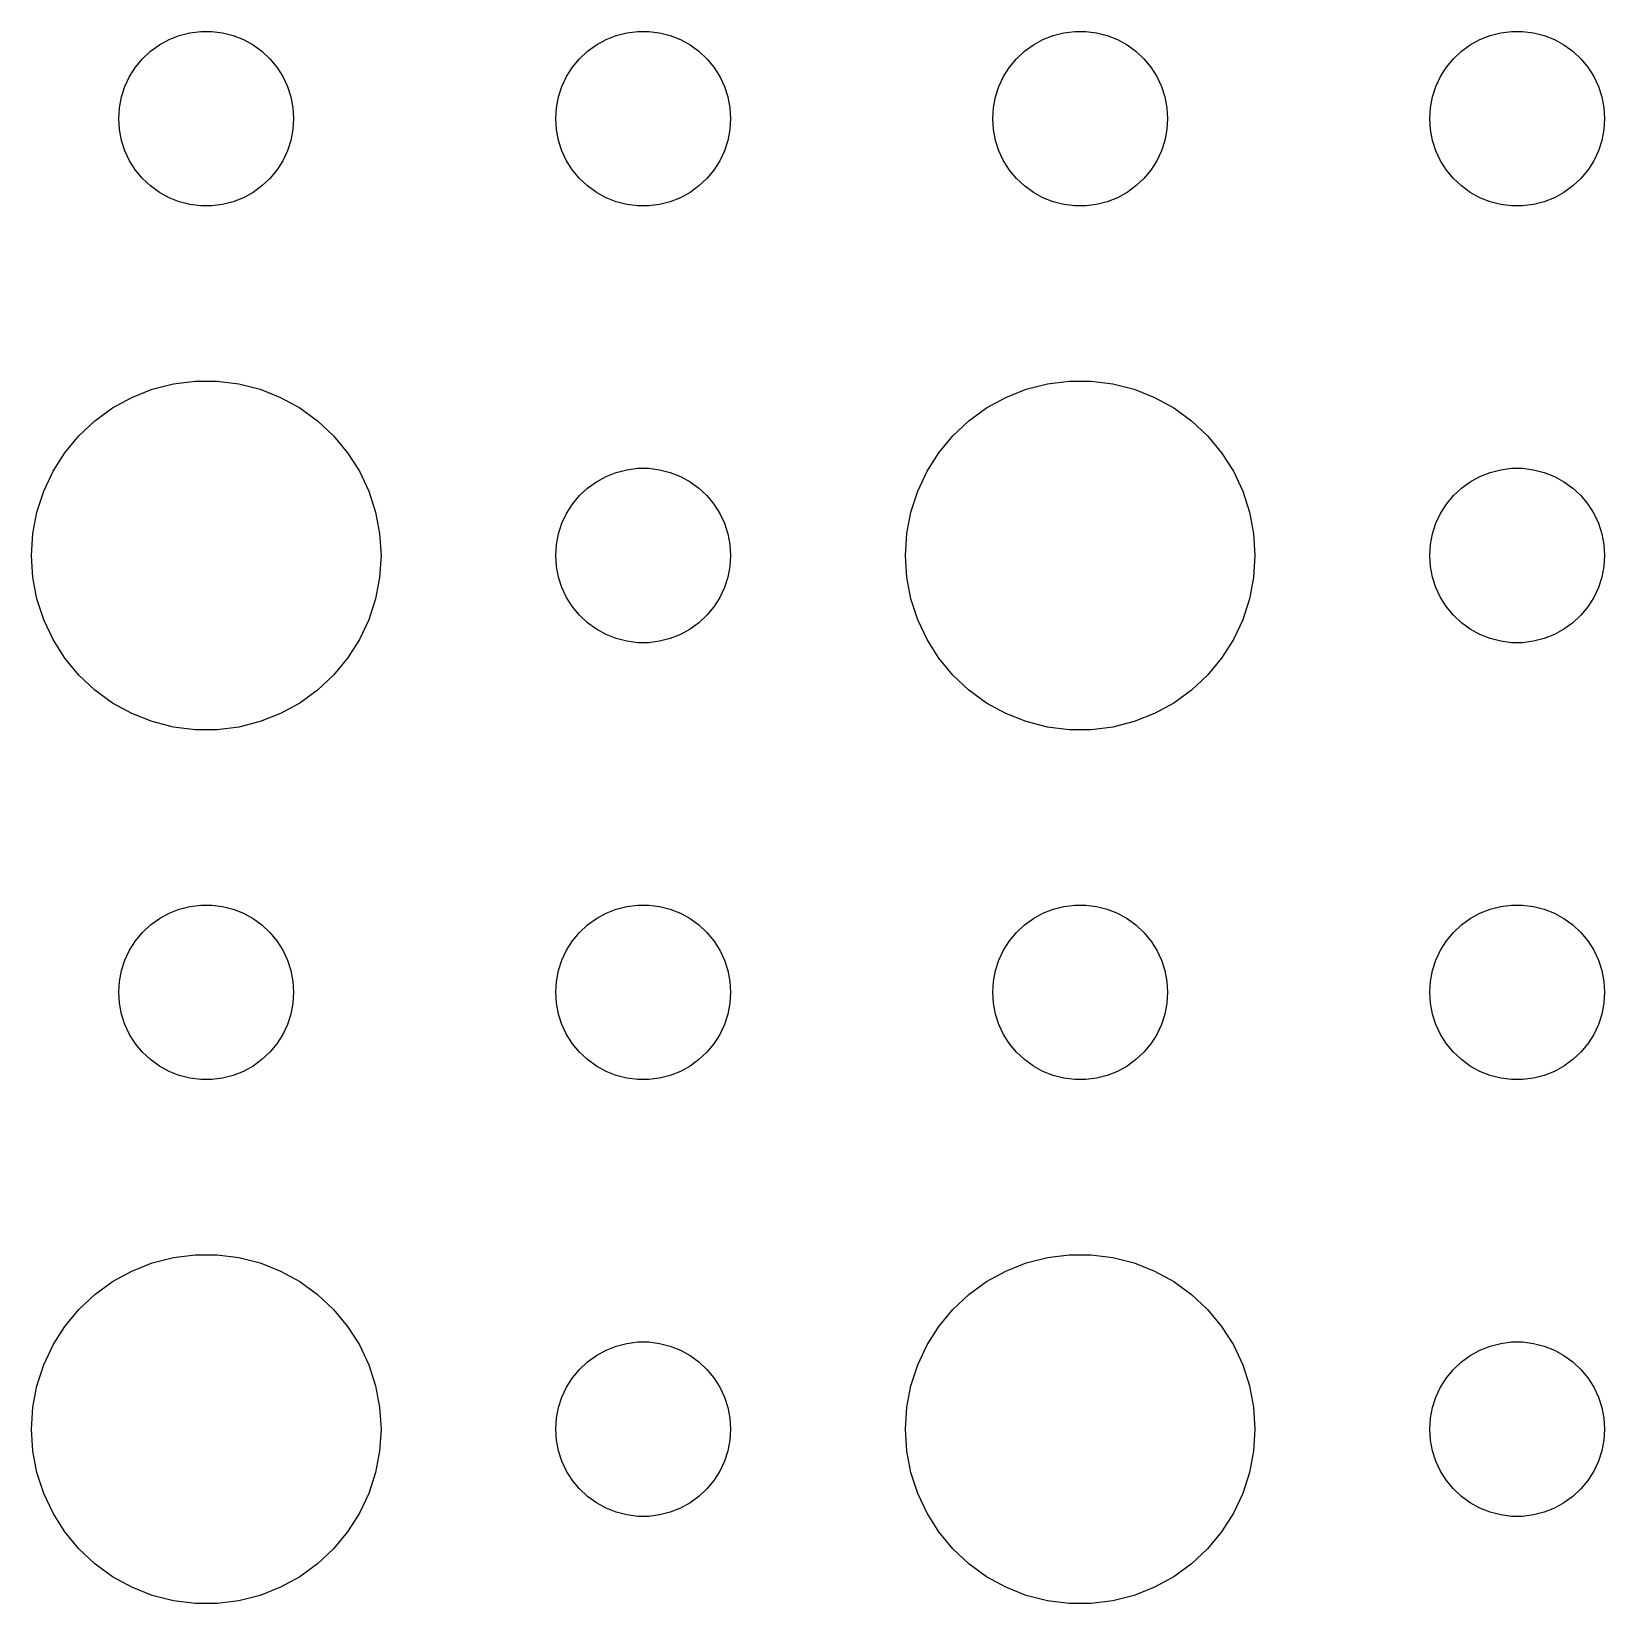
# Model space of a CAD drawing. Header units: metres. Extents: x -134 to 134, y 518 to 1078.
# Drawn here: x 34.5 to 61.5, y 681.01 to 708 of the extents above; entities that cross this region are included whole.
import ezdxf

# ---------------------------------------------------------------- set-up
doc = ezdxf.new("R2010")
doc.units = ezdxf.units.M

msp = doc.modelspace()

# ---------------------------------------------------------------- linework, layer by layer
for p, q in [((37.0365, 707.927), (37.2189, 707.973)), ((37.2189, 707.973), (37.4058, 707.997)), ((37.4058, 707.997), (37.5942, 707.997)), ((37.5942, 707.997), (37.7811, 707.973)), ((37.7811, 707.973), (37.9635, 707.927)), ((44.5365, 707.927), (44.7189, 707.973)), ((44.7189, 707.973), (44.9058, 707.997)), ((44.9058, 707.997), (45.0942, 707.997)), ((45.0942, 707.997), (45.2811, 707.973)), ((45.2811, 707.973), (45.4635, 707.927)), ((52.0365, 707.927), (52.2189, 707.973)), ((52.2189, 707.973), (52.4058, 707.997)), ((52.4058, 707.997), (52.5942, 707.997)), ((52.5942, 707.997), (52.7811, 707.973)), ((52.7811, 707.973), (52.9635, 707.927)), ((59.5365, 707.927), (59.7189, 707.973)), ((59.7189, 707.973), (59.9058, 707.997)), ((59.9058, 707.997), (60.0942, 707.997)), ((60.0942, 707.997), (60.2811, 707.973)), ((60.2811, 707.973), (60.4635, 707.927)), ((36.5439, 707.656), (36.6963, 707.766)), ((36.6963, 707.766), (36.8613, 707.857)), ((36.8613, 707.857), (37.0365, 707.927)), ((37.9635, 707.927), (38.1387, 707.857)), ((38.1387, 707.857), (38.3037, 707.766)), ((38.3037, 707.766), (38.4561, 707.656)), ((44.0439, 707.656), (44.1963, 707.766)), ((44.1963, 707.766), (44.3613, 707.857)), ((44.3613, 707.857), (44.5365, 707.927)), ((45.4635, 707.927), (45.6387, 707.857)), ((45.6387, 707.857), (45.8037, 707.766)), ((45.8037, 707.766), (45.9561, 707.656)), ((51.5439, 707.656), (51.6963, 707.766)), ((51.6963, 707.766), (51.8613, 707.857)), ((51.8613, 707.857), (52.0365, 707.927)), ((52.9635, 707.927), (53.1387, 707.857)), ((53.1387, 707.857), (53.3037, 707.766)), ((53.3037, 707.766), (53.4561, 707.656)), ((59.0439, 707.656), (59.1963, 707.766)), ((59.1963, 707.766), (59.3613, 707.857)), ((59.3613, 707.857), (59.5365, 707.927)), ((60.4635, 707.927), (60.6387, 707.857)), ((60.6387, 707.857), (60.8037, 707.766)), ((60.8037, 707.766), (60.9561, 707.656)), ((36.2865, 707.382), (36.4065, 707.527)), ((36.4065, 707.527), (36.5439, 707.656)), ((38.4561, 707.656), (38.5934, 707.527)), ((38.5934, 707.527), (38.7135, 707.382)), ((43.7865, 707.382), (43.9065, 707.527)), ((43.9065, 707.527), (44.0439, 707.656)), ((45.9561, 707.656), (46.0934, 707.527)), ((46.0934, 707.527), (46.2135, 707.382)), ((51.2865, 707.382), (51.4065, 707.527)), ((51.4065, 707.527), (51.5439, 707.656)), ((53.4561, 707.656), (53.5934, 707.527)), ((53.5934, 707.527), (53.7135, 707.382)), ((58.7865, 707.382), (58.9065, 707.527)), ((58.9065, 707.527), (59.0439, 707.656)), ((60.9561, 707.656), (61.0934, 707.527)), ((61.0934, 707.527), (61.2135, 707.382)), ((36.1053, 707.052), (36.1855, 707.223)), ((36.1855, 707.223), (36.2865, 707.382)), ((38.7135, 707.382), (38.8145, 707.223)), ((38.8145, 707.223), (38.8947, 707.052)), ((43.6053, 707.052), (43.6855, 707.223)), ((43.6855, 707.223), (43.7865, 707.382)), ((46.2135, 707.382), (46.3145, 707.223)), ((46.3145, 707.223), (46.3947, 707.052)), ((51.1053, 707.052), (51.1855, 707.223)), ((51.1855, 707.223), (51.2865, 707.382)), ((53.7135, 707.382), (53.8145, 707.223)), ((53.8145, 707.223), (53.8947, 707.052)), ((58.6053, 707.052), (58.6855, 707.223)), ((58.6855, 707.223), (58.7865, 707.382)), ((61.2135, 707.382), (61.3145, 707.223)), ((61.3145, 707.223), (61.3947, 707.052)), ((36.0118, 706.688), (36.0471, 706.873)), ((36.0471, 706.873), (36.1053, 707.052)), ((38.8947, 707.052), (38.9529, 706.873)), ((38.9529, 706.873), (38.9882, 706.688)), ((43.5118, 706.688), (43.5471, 706.873)), ((43.5471, 706.873), (43.6053, 707.052)), ((46.3947, 707.052), (46.4529, 706.873)), ((46.4529, 706.873), (46.4882, 706.688)), ((51.0118, 706.688), (51.0471, 706.873)), ((51.0471, 706.873), (51.1053, 707.052)), ((53.8947, 707.052), (53.9529, 706.873)), ((53.9529, 706.873), (53.9882, 706.688)), ((58.5118, 706.688), (58.5471, 706.873)), ((58.5471, 706.873), (58.6053, 707.052)), ((61.3947, 707.052), (61.4529, 706.873)), ((61.4529, 706.873), (61.4882, 706.688)), ((36, 706.5), (36.0118, 706.688)), ((38.9882, 706.688), (39, 706.5)), ((43.5, 706.5), (43.5118, 706.688)), ((46.4882, 706.688), (46.5, 706.5)), ((51, 706.5), (51.0118, 706.688)), ((53.9882, 706.688), (54, 706.5)), ((58.5, 706.5), (58.5118, 706.688)), ((61.4882, 706.688), (61.5, 706.5)), ((36.0118, 706.312), (36, 706.5)), ((39, 706.5), (38.9882, 706.312)), ((43.5118, 706.312), (43.5, 706.5)), ((46.5, 706.5), (46.4882, 706.312)), ((51.0118, 706.312), (51, 706.5)), ((54, 706.5), (53.9882, 706.312)), ((58.5118, 706.312), (58.5, 706.5)), ((61.5, 706.5), (61.4882, 706.312)), ((36.0471, 706.127), (36.0118, 706.312)), ((36.1053, 705.948), (36.0471, 706.127)), ((38.9529, 706.127), (38.8947, 705.948)), ((38.9882, 706.312), (38.9529, 706.127)), ((43.5471, 706.127), (43.5118, 706.312)), ((43.6053, 705.948), (43.5471, 706.127)), ((46.4529, 706.127), (46.3947, 705.948)), ((46.4882, 706.312), (46.4529, 706.127)), ((51.0471, 706.127), (51.0118, 706.312)), ((51.1053, 705.948), (51.0471, 706.127)), ((53.9529, 706.127), (53.8947, 705.948)), ((53.9882, 706.312), (53.9529, 706.127)), ((58.5471, 706.127), (58.5118, 706.312)), ((58.6053, 705.948), (58.5471, 706.127)), ((61.4529, 706.127), (61.3947, 705.948)), ((61.4882, 706.312), (61.4529, 706.127)), ((36.1855, 705.777), (36.1053, 705.948)), ((38.8947, 705.948), (38.8145, 705.777)), ((43.6855, 705.777), (43.6053, 705.948)), ((46.3947, 705.948), (46.3145, 705.777)), ((51.1855, 705.777), (51.1053, 705.948)), ((53.8947, 705.948), (53.8145, 705.777)), ((58.6855, 705.777), (58.6053, 705.948)), ((61.3947, 705.948), (61.3145, 705.777)), ((36.2865, 705.618), (36.1855, 705.777)), ((36.4065, 705.473), (36.2865, 705.618)), ((38.7135, 705.618), (38.5934, 705.473)), ((38.8145, 705.777), (38.7135, 705.618)), ((43.7865, 705.618), (43.6855, 705.777)), ((43.9065, 705.473), (43.7865, 705.618)), ((46.2135, 705.618), (46.0934, 705.473)), ((46.3145, 705.777), (46.2135, 705.618)), ((51.2865, 705.618), (51.1855, 705.777)), ((51.4065, 705.473), (51.2865, 705.618)), ((53.7135, 705.618), (53.5934, 705.473)), ((53.8145, 705.777), (53.7135, 705.618)), ((58.7865, 705.618), (58.6855, 705.777)), ((58.9065, 705.473), (58.7865, 705.618)), ((61.2135, 705.618), (61.0934, 705.473)), ((61.3145, 705.777), (61.2135, 705.618)), ((36.5439, 705.344), (36.4065, 705.473)), ((36.6963, 705.234), (36.5439, 705.344)), ((38.4561, 705.344), (38.3037, 705.234)), ((38.5934, 705.473), (38.4561, 705.344)), ((44.0439, 705.344), (43.9065, 705.473)), ((44.1963, 705.234), (44.0439, 705.344)), ((45.9561, 705.344), (45.8037, 705.234)), ((46.0934, 705.473), (45.9561, 705.344)), ((51.5439, 705.344), (51.4065, 705.473)), ((51.6963, 705.234), (51.5439, 705.344)), ((53.4561, 705.344), (53.3037, 705.234)), ((53.5934, 705.473), (53.4561, 705.344)), ((59.0439, 705.344), (58.9065, 705.473)), ((59.1963, 705.234), (59.0439, 705.344)), ((60.9561, 705.344), (60.8037, 705.234)), ((61.0934, 705.473), (60.9561, 705.344)), ((36.8613, 705.143), (36.6963, 705.234)), ((37.0365, 705.073), (36.8613, 705.143)), ((37.2189, 705.027), (37.0365, 705.073)), ((37.4058, 705.003), (37.2189, 705.027)), ((37.5942, 705.003), (37.4058, 705.003)), ((37.7811, 705.027), (37.5942, 705.003)), ((37.9635, 705.073), (37.7811, 705.027)), ((38.1387, 705.143), (37.9635, 705.073)), ((38.3037, 705.234), (38.1387, 705.143)), ((44.3613, 705.143), (44.1963, 705.234)), ((44.5365, 705.073), (44.3613, 705.143)), ((44.7189, 705.027), (44.5365, 705.073)), ((44.9058, 705.003), (44.7189, 705.027)), ((45.0942, 705.003), (44.9058, 705.003)), ((45.2811, 705.027), (45.0942, 705.003)), ((45.4635, 705.073), (45.2811, 705.027)), ((45.6387, 705.143), (45.4635, 705.073)), ((45.8037, 705.234), (45.6387, 705.143)), ((51.8613, 705.143), (51.6963, 705.234)), ((52.0365, 705.073), (51.8613, 705.143)), ((52.2189, 705.027), (52.0365, 705.073)), ((52.4058, 705.003), (52.2189, 705.027)), ((52.5942, 705.003), (52.4058, 705.003)), ((52.7811, 705.027), (52.5942, 705.003)), ((52.9635, 705.073), (52.7811, 705.027)), ((53.1387, 705.143), (52.9635, 705.073)), ((53.3037, 705.234), (53.1387, 705.143)), ((59.3613, 705.143), (59.1963, 705.234)), ((59.5365, 705.073), (59.3613, 705.143)), ((59.7189, 705.027), (59.5365, 705.073)), ((59.9058, 705.003), (59.7189, 705.027)), ((60.0942, 705.003), (59.9058, 705.003)), ((60.2811, 705.027), (60.0942, 705.003)), ((60.4635, 705.073), (60.2811, 705.027)), ((60.6387, 705.143), (60.4635, 705.073)), ((60.8037, 705.234), (60.6387, 705.143)), ((36.2227, 701.714), (36.5729, 701.853)), ((36.5729, 701.853), (36.9379, 701.947)), ((36.9379, 701.947), (37.3116, 701.994)), ((37.3116, 701.994), (37.6884, 701.994)), ((37.6884, 701.994), (38.0621, 701.947)), ((38.0621, 701.947), (38.427, 701.853)), ((38.427, 701.853), (38.7773, 701.714)), ((51.2227, 701.714), (51.5729, 701.853)), ((51.5729, 701.853), (51.9379, 701.947)), ((51.9379, 701.947), (52.3116, 701.994)), ((52.3116, 701.994), (52.6884, 701.994)), ((52.6884, 701.994), (53.0621, 701.947)), ((53.0621, 701.947), (53.427, 701.853)), ((53.427, 701.853), (53.7773, 701.714)), ((35.5877, 701.312), (35.8925, 701.533)), ((35.8925, 701.533), (36.2227, 701.714)), ((38.7773, 701.714), (39.1075, 701.533)), ((39.1075, 701.533), (39.4123, 701.312)), ((50.5877, 701.312), (50.8925, 701.533)), ((50.8925, 701.533), (51.2227, 701.714)), ((53.7773, 701.714), (54.1075, 701.533)), ((54.1075, 701.533), (54.4123, 701.312)), ((35.3131, 701.054), (35.5877, 701.312)), ((39.4123, 701.312), (39.6869, 701.054)), ((50.3131, 701.054), (50.5877, 701.312)), ((54.4123, 701.312), (54.6869, 701.054)), ((35.0729, 700.763), (35.3131, 701.054)), ((39.6869, 701.054), (39.927, 700.763)), ((50.0729, 700.763), (50.3131, 701.054)), ((54.6869, 701.054), (54.927, 700.763)), ((34.8711, 700.445), (35.0729, 700.763)), ((39.927, 700.763), (40.1289, 700.445)), ((49.8711, 700.445), (50.0729, 700.763)), ((54.927, 700.763), (55.1289, 700.445)), ((34.7107, 700.104), (34.8711, 700.445)), ((40.1289, 700.445), (40.2893, 700.104)), ((44.3613, 700.357), (44.5365, 700.427)), ((44.5365, 700.427), (44.7189, 700.473)), ((44.7189, 700.473), (44.9058, 700.497)), ((44.9058, 700.497), (45.0942, 700.497)), ((45.0942, 700.497), (45.2811, 700.473)), ((45.2811, 700.473), (45.4635, 700.427)), ((45.4635, 700.427), (45.6387, 700.357)), ((49.7107, 700.104), (49.8711, 700.445)), ((55.1289, 700.445), (55.2893, 700.104)), ((59.3613, 700.357), (59.5365, 700.427)), ((59.5365, 700.427), (59.7189, 700.473)), ((59.7189, 700.473), (59.9058, 700.497)), ((59.9058, 700.497), (60.0942, 700.497)), ((60.0942, 700.497), (60.2811, 700.473)), ((60.2811, 700.473), (60.4635, 700.427)), ((60.4635, 700.427), (60.6387, 700.357)), ((43.9065, 700.027), (44.0439, 700.156)), ((44.0439, 700.156), (44.1963, 700.266)), ((44.1963, 700.266), (44.3613, 700.357)), ((45.6387, 700.357), (45.8037, 700.266)), ((45.8037, 700.266), (45.9561, 700.156)), ((45.9561, 700.156), (46.0934, 700.027)), ((58.9065, 700.027), (59.0439, 700.156)), ((59.0439, 700.156), (59.1963, 700.266)), ((59.1963, 700.266), (59.3613, 700.357)), ((60.6387, 700.357), (60.8037, 700.266)), ((60.8037, 700.266), (60.9561, 700.156)), ((60.9561, 700.156), (61.0934, 700.027)), ((34.5942, 699.746), (34.7107, 700.104)), ((40.2893, 700.104), (40.4057, 699.746)), ((43.6855, 699.723), (43.7865, 699.882)), ((43.7865, 699.882), (43.9065, 700.027)), ((46.0934, 700.027), (46.2135, 699.882)), ((46.2135, 699.882), (46.3145, 699.723)), ((49.5942, 699.746), (49.7107, 700.104)), ((55.2893, 700.104), (55.4057, 699.746)), ((58.6855, 699.723), (58.7865, 699.882)), ((58.7865, 699.882), (58.9065, 700.027)), ((61.0934, 700.027), (61.2135, 699.882)), ((61.2135, 699.882), (61.3145, 699.723)), ((34.5237, 699.376), (34.5942, 699.746)), ((40.4057, 699.746), (40.4763, 699.376)), ((43.6053, 699.552), (43.6855, 699.723)), ((46.3145, 699.723), (46.3947, 699.552)), ((49.5237, 699.376), (49.5942, 699.746)), ((55.4057, 699.746), (55.4763, 699.376)), ((58.6053, 699.552), (58.6855, 699.723)), ((61.3145, 699.723), (61.3947, 699.552)), ((34.5, 699), (34.5237, 699.376)), ((40.4763, 699.376), (40.5, 699)), ((43.5118, 699.188), (43.5471, 699.373)), ((43.5471, 699.373), (43.6053, 699.552)), ((46.3947, 699.552), (46.4529, 699.373)), ((46.4529, 699.373), (46.4882, 699.188)), ((49.5, 699), (49.5237, 699.376)), ((55.4763, 699.376), (55.5, 699)), ((58.5118, 699.188), (58.5471, 699.373)), ((58.5471, 699.373), (58.6053, 699.552)), ((61.3947, 699.552), (61.4529, 699.373)), ((61.4529, 699.373), (61.4882, 699.188)), ((43.5, 699), (43.5118, 699.188)), ((46.4882, 699.188), (46.5, 699)), ((58.5, 699), (58.5118, 699.188)), ((61.4882, 699.188), (61.5, 699)), ((34.5237, 698.624), (34.5, 699)), ((40.5, 699), (40.4763, 698.624)), ((43.5118, 698.812), (43.5, 699)), ((43.5471, 698.627), (43.5118, 698.812)), ((46.4882, 698.812), (46.4529, 698.627)), ((46.5, 699), (46.4882, 698.812)), ((49.5237, 698.624), (49.5, 699)), ((55.5, 699), (55.4763, 698.624)), ((58.5118, 698.812), (58.5, 699)), ((58.5471, 698.627), (58.5118, 698.812)), ((61.4882, 698.812), (61.4529, 698.627)), ((61.5, 699), (61.4882, 698.812)), ((34.5942, 698.254), (34.5237, 698.624)), ((40.4763, 698.624), (40.4057, 698.254)), ((43.6053, 698.448), (43.5471, 698.627)), ((46.4529, 698.627), (46.3947, 698.448)), ((49.5942, 698.254), (49.5237, 698.624)), ((55.4763, 698.624), (55.4057, 698.254)), ((58.6053, 698.448), (58.5471, 698.627)), ((61.4529, 698.627), (61.3947, 698.448)), ((34.7107, 697.896), (34.5942, 698.254)), ((40.4057, 698.254), (40.2893, 697.896)), ((43.6855, 698.277), (43.6053, 698.448)), ((43.7865, 698.118), (43.6855, 698.277)), ((46.3145, 698.277), (46.2135, 698.118)), ((46.3947, 698.448), (46.3145, 698.277)), ((49.7107, 697.896), (49.5942, 698.254)), ((55.4057, 698.254), (55.2893, 697.896)), ((58.6855, 698.277), (58.6053, 698.448)), ((58.7865, 698.118), (58.6855, 698.277)), ((61.3145, 698.277), (61.2135, 698.118)), ((61.3947, 698.448), (61.3145, 698.277)), ((43.9065, 697.973), (43.7865, 698.118)), ((44.0439, 697.844), (43.9065, 697.973)), ((46.0934, 697.973), (45.9561, 697.844)), ((46.2135, 698.118), (46.0934, 697.973)), ((58.9065, 697.973), (58.7865, 698.118)), ((59.0439, 697.844), (58.9065, 697.973)), ((61.0934, 697.973), (60.9561, 697.844)), ((61.2135, 698.118), (61.0934, 697.973)), ((34.8711, 697.555), (34.7107, 697.896)), ((40.2893, 697.896), (40.1289, 697.555)), ((44.1963, 697.734), (44.0439, 697.844)), ((44.3613, 697.643), (44.1963, 697.734)), ((45.8037, 697.734), (45.6387, 697.643)), ((45.9561, 697.844), (45.8037, 697.734)), ((49.8711, 697.555), (49.7107, 697.896)), ((55.2893, 697.896), (55.1289, 697.555)), ((59.1963, 697.734), (59.0439, 697.844)), ((59.3613, 697.643), (59.1963, 697.734)), ((60.8037, 697.734), (60.6387, 697.643)), ((60.9561, 697.844), (60.8037, 697.734)), ((35.0729, 697.237), (34.8711, 697.555)), ((40.1289, 697.555), (39.927, 697.237)), ((44.5365, 697.573), (44.3613, 697.643)), ((44.7189, 697.527), (44.5365, 697.573)), ((44.9058, 697.503), (44.7189, 697.527)), ((45.0942, 697.503), (44.9058, 697.503)), ((45.2811, 697.527), (45.0942, 697.503)), ((45.4635, 697.573), (45.2811, 697.527)), ((45.6387, 697.643), (45.4635, 697.573)), ((50.0729, 697.237), (49.8711, 697.555)), ((55.1289, 697.555), (54.927, 697.237)), ((59.5365, 697.573), (59.3613, 697.643)), ((59.7189, 697.527), (59.5365, 697.573)), ((59.9058, 697.503), (59.7189, 697.527)), ((60.0942, 697.503), (59.9058, 697.503)), ((60.2811, 697.527), (60.0942, 697.503)), ((60.4635, 697.573), (60.2811, 697.527)), ((60.6387, 697.643), (60.4635, 697.573)), ((35.3131, 696.946), (35.0729, 697.237)), ((39.927, 697.237), (39.6869, 696.946)), ((50.3131, 696.946), (50.0729, 697.237)), ((54.927, 697.237), (54.6869, 696.946)), ((35.5877, 696.688), (35.3131, 696.946)), ((39.6869, 696.946), (39.4123, 696.688)), ((50.5877, 696.688), (50.3131, 696.946)), ((54.6869, 696.946), (54.4123, 696.688)), ((35.8925, 696.467), (35.5877, 696.688)), ((39.4123, 696.688), (39.1075, 696.467)), ((50.8925, 696.467), (50.5877, 696.688)), ((54.4123, 696.688), (54.1075, 696.467)), ((36.2227, 696.286), (35.8925, 696.467)), ((39.1075, 696.467), (38.7773, 696.286)), ((51.2227, 696.286), (50.8925, 696.467)), ((54.1075, 696.467), (53.7773, 696.286)), ((36.5729, 696.147), (36.2227, 696.286)), ((36.9379, 696.053), (36.5729, 696.147)), ((38.427, 696.147), (38.0621, 696.053)), ((38.7773, 696.286), (38.427, 696.147)), ((51.5729, 696.147), (51.2227, 696.286)), ((51.9379, 696.053), (51.5729, 696.147)), ((53.427, 696.147), (53.0621, 696.053)), ((53.7773, 696.286), (53.427, 696.147)), ((37.3116, 696.006), (36.9379, 696.053)), ((37.6884, 696.006), (37.3116, 696.006)), ((38.0621, 696.053), (37.6884, 696.006)), ((52.3116, 696.006), (51.9379, 696.053)), ((52.6884, 696.006), (52.3116, 696.006)), ((53.0621, 696.053), (52.6884, 696.006)), ((36.6963, 692.766), (36.8613, 692.857)), ((36.8613, 692.857), (37.0365, 692.927)), ((37.0365, 692.927), (37.2189, 692.973)), ((37.2189, 692.973), (37.4058, 692.997)), ((37.4058, 692.997), (37.5942, 692.997)), ((37.5942, 692.997), (37.7811, 692.973)), ((37.7811, 692.973), (37.9635, 692.927)), ((37.9635, 692.927), (38.1387, 692.857)), ((38.1387, 692.857), (38.3037, 692.766)), ((44.1963, 692.766), (44.3613, 692.857)), ((44.3613, 692.857), (44.5365, 692.927)), ((44.5365, 692.927), (44.7189, 692.973)), ((44.7189, 692.973), (44.9058, 692.997)), ((44.9058, 692.997), (45.0942, 692.997)), ((45.0942, 692.997), (45.2811, 692.973)), ((45.2811, 692.973), (45.4635, 692.927)), ((45.4635, 692.927), (45.6387, 692.857)), ((45.6387, 692.857), (45.8037, 692.766)), ((51.6963, 692.766), (51.8613, 692.857)), ((51.8613, 692.857), (52.0365, 692.927)), ((52.0365, 692.927), (52.2189, 692.973)), ((52.2189, 692.973), (52.4058, 692.997)), ((52.4058, 692.997), (52.5942, 692.997)), ((52.5942, 692.997), (52.7811, 692.973)), ((52.7811, 692.973), (52.9635, 692.927)), ((52.9635, 692.927), (53.1387, 692.857)), ((53.1387, 692.857), (53.3037, 692.766)), ((59.1963, 692.766), (59.3613, 692.857)), ((59.3613, 692.857), (59.5365, 692.927)), ((59.5365, 692.927), (59.7189, 692.973)), ((59.7189, 692.973), (59.9058, 692.997)), ((59.9058, 692.997), (60.0942, 692.997)), ((60.0942, 692.997), (60.2811, 692.973)), ((60.2811, 692.973), (60.4635, 692.927)), ((60.4635, 692.927), (60.6387, 692.857)), ((60.6387, 692.857), (60.8037, 692.766)), ((36.4065, 692.527), (36.5439, 692.656)), ((36.5439, 692.656), (36.6963, 692.766)), ((38.3037, 692.766), (38.4561, 692.656)), ((38.4561, 692.656), (38.5934, 692.527)), ((43.9065, 692.527), (44.0439, 692.656)), ((44.0439, 692.656), (44.1963, 692.766)), ((45.8037, 692.766), (45.9561, 692.656)), ((45.9561, 692.656), (46.0934, 692.527)), ((51.4065, 692.527), (51.5439, 692.656)), ((51.5439, 692.656), (51.6963, 692.766)), ((53.3037, 692.766), (53.4561, 692.656)), ((53.4561, 692.656), (53.5934, 692.527)), ((58.9065, 692.527), (59.0439, 692.656)), ((59.0439, 692.656), (59.1963, 692.766)), ((60.8037, 692.766), (60.9561, 692.656)), ((60.9561, 692.656), (61.0934, 692.527)), ((36.1855, 692.223), (36.2865, 692.382)), ((36.2865, 692.382), (36.4065, 692.527)), ((38.5934, 692.527), (38.7135, 692.382)), ((38.7135, 692.382), (38.8145, 692.223)), ((43.6855, 692.223), (43.7865, 692.382)), ((43.7865, 692.382), (43.9065, 692.527)), ((46.0934, 692.527), (46.2135, 692.382)), ((46.2135, 692.382), (46.3145, 692.223)), ((51.1855, 692.223), (51.2865, 692.382)), ((51.2865, 692.382), (51.4065, 692.527)), ((53.5934, 692.527), (53.7135, 692.382)), ((53.7135, 692.382), (53.8145, 692.223)), ((58.6855, 692.223), (58.7865, 692.382)), ((58.7865, 692.382), (58.9065, 692.527)), ((61.0934, 692.527), (61.2135, 692.382)), ((61.2135, 692.382), (61.3145, 692.223)), ((36.0471, 691.873), (36.1053, 692.052)), ((36.1053, 692.052), (36.1855, 692.223)), ((38.8145, 692.223), (38.8947, 692.052)), ((38.8947, 692.052), (38.9529, 691.873)), ((43.5471, 691.873), (43.6053, 692.052)), ((43.6053, 692.052), (43.6855, 692.223)), ((46.3145, 692.223), (46.3947, 692.052)), ((46.3947, 692.052), (46.4529, 691.873)), ((51.0471, 691.873), (51.1053, 692.052)), ((51.1053, 692.052), (51.1855, 692.223)), ((53.8145, 692.223), (53.8947, 692.052)), ((53.8947, 692.052), (53.9529, 691.873)), ((58.5471, 691.873), (58.6053, 692.052)), ((58.6053, 692.052), (58.6855, 692.223)), ((61.3145, 692.223), (61.3947, 692.052)), ((61.3947, 692.052), (61.4529, 691.873)), ((36.0118, 691.688), (36.0471, 691.873)), ((38.9529, 691.873), (38.9882, 691.688)), ((43.5118, 691.688), (43.5471, 691.873)), ((46.4529, 691.873), (46.4882, 691.688)), ((51.0118, 691.688), (51.0471, 691.873)), ((53.9529, 691.873), (53.9882, 691.688)), ((58.5118, 691.688), (58.5471, 691.873)), ((61.4529, 691.873), (61.4882, 691.688)), ((36, 691.5), (36.0118, 691.688)), ((36.0118, 691.312), (36, 691.5)), ((38.9882, 691.688), (39, 691.5)), ((39, 691.5), (38.9882, 691.312)), ((43.5, 691.5), (43.5118, 691.688)), ((43.5118, 691.312), (43.5, 691.5)), ((46.4882, 691.688), (46.5, 691.5)), ((46.5, 691.5), (46.4882, 691.312)), ((51, 691.5), (51.0118, 691.688)), ((51.0118, 691.312), (51, 691.5)), ((53.9882, 691.688), (54, 691.5)), ((54, 691.5), (53.9882, 691.312)), ((58.5, 691.5), (58.5118, 691.688)), ((58.5118, 691.312), (58.5, 691.5)), ((61.4882, 691.688), (61.5, 691.5)), ((61.5, 691.5), (61.4882, 691.312)), ((36.0471, 691.127), (36.0118, 691.312)), ((38.9882, 691.312), (38.9529, 691.127)), ((43.5471, 691.127), (43.5118, 691.312)), ((46.4882, 691.312), (46.4529, 691.127)), ((51.0471, 691.127), (51.0118, 691.312)), ((53.9882, 691.312), (53.9529, 691.127)), ((58.5471, 691.127), (58.5118, 691.312)), ((61.4882, 691.312), (61.4529, 691.127)), ((36.1053, 690.948), (36.0471, 691.127)), ((36.1855, 690.777), (36.1053, 690.948)), ((38.8947, 690.948), (38.8145, 690.777)), ((38.9529, 691.127), (38.8947, 690.948)), ((43.6053, 690.948), (43.5471, 691.127)), ((43.6855, 690.777), (43.6053, 690.948)), ((46.3947, 690.948), (46.3145, 690.777)), ((46.4529, 691.127), (46.3947, 690.948)), ((51.1053, 690.948), (51.0471, 691.127)), ((51.1855, 690.777), (51.1053, 690.948)), ((53.8947, 690.948), (53.8145, 690.777)), ((53.9529, 691.127), (53.8947, 690.948)), ((58.6053, 690.948), (58.5471, 691.127)), ((58.6855, 690.777), (58.6053, 690.948)), ((61.3947, 690.948), (61.3145, 690.777)), ((61.4529, 691.127), (61.3947, 690.948)), ((36.2865, 690.618), (36.1855, 690.777)), ((38.8145, 690.777), (38.7135, 690.618)), ((43.7865, 690.618), (43.6855, 690.777)), ((46.3145, 690.777), (46.2135, 690.618)), ((51.2865, 690.618), (51.1855, 690.777)), ((53.8145, 690.777), (53.7135, 690.618)), ((58.7865, 690.618), (58.6855, 690.777)), ((61.3145, 690.777), (61.2135, 690.618)), ((36.4065, 690.473), (36.2865, 690.618)), ((36.5439, 690.344), (36.4065, 690.473)), ((38.5934, 690.473), (38.4561, 690.344)), ((38.7135, 690.618), (38.5934, 690.473)), ((43.9065, 690.473), (43.7865, 690.618)), ((44.0439, 690.344), (43.9065, 690.473)), ((46.0934, 690.473), (45.9561, 690.344)), ((46.2135, 690.618), (46.0934, 690.473)), ((51.4065, 690.473), (51.2865, 690.618)), ((51.5439, 690.344), (51.4065, 690.473)), ((53.5934, 690.473), (53.4561, 690.344)), ((53.7135, 690.618), (53.5934, 690.473)), ((58.9065, 690.473), (58.7865, 690.618)), ((59.0439, 690.344), (58.9065, 690.473)), ((61.0934, 690.473), (60.9561, 690.344)), ((61.2135, 690.618), (61.0934, 690.473)), ((36.6963, 690.234), (36.5439, 690.344)), ((36.8613, 690.143), (36.6963, 690.234)), ((37.0365, 690.073), (36.8613, 690.143)), ((38.1387, 690.143), (37.9635, 690.073)), ((38.3037, 690.234), (38.1387, 690.143)), ((38.4561, 690.344), (38.3037, 690.234)), ((44.1963, 690.234), (44.0439, 690.344)), ((44.3613, 690.143), (44.1963, 690.234)), ((44.5365, 690.073), (44.3613, 690.143)), ((45.6387, 690.143), (45.4635, 690.073)), ((45.8037, 690.234), (45.6387, 690.143)), ((45.9561, 690.344), (45.8037, 690.234)), ((51.6963, 690.234), (51.5439, 690.344)), ((51.8613, 690.143), (51.6963, 690.234)), ((52.0365, 690.073), (51.8613, 690.143)), ((53.1387, 690.143), (52.9635, 690.073)), ((53.3037, 690.234), (53.1387, 690.143)), ((53.4561, 690.344), (53.3037, 690.234)), ((59.1963, 690.234), (59.0439, 690.344)), ((59.3613, 690.143), (59.1963, 690.234)), ((59.5365, 690.073), (59.3613, 690.143)), ((60.6387, 690.143), (60.4635, 690.073)), ((60.8037, 690.234), (60.6387, 690.143)), ((60.9561, 690.344), (60.8037, 690.234)), ((37.2189, 690.027), (37.0365, 690.073)), ((37.4058, 690.003), (37.2189, 690.027)), ((37.5942, 690.003), (37.4058, 690.003)), ((37.7811, 690.027), (37.5942, 690.003)), ((37.9635, 690.073), (37.7811, 690.027)), ((44.7189, 690.027), (44.5365, 690.073)), ((44.9058, 690.003), (44.7189, 690.027)), ((45.0942, 690.003), (44.9058, 690.003)), ((45.2811, 690.027), (45.0942, 690.003)), ((45.4635, 690.073), (45.2811, 690.027)), ((52.2189, 690.027), (52.0365, 690.073)), ((52.4058, 690.003), (52.2189, 690.027)), ((52.5942, 690.003), (52.4058, 690.003)), ((52.7811, 690.027), (52.5942, 690.003)), ((52.9635, 690.073), (52.7811, 690.027)), ((59.7189, 690.027), (59.5365, 690.073)), ((59.9058, 690.003), (59.7189, 690.027)), ((60.0942, 690.003), (59.9058, 690.003)), ((60.2811, 690.027), (60.0942, 690.003)), ((60.4635, 690.073), (60.2811, 690.027)), ((36.5729, 686.853), (36.9379, 686.947)), ((36.9379, 686.947), (37.3116, 686.994)), ((37.3116, 686.994), (37.6884, 686.994)), ((37.6884, 686.994), (38.0621, 686.947)), ((38.0621, 686.947), (38.427, 686.853)), ((51.5729, 686.853), (51.9379, 686.947)), ((51.9379, 686.947), (52.3116, 686.994)), ((52.3116, 686.994), (52.6884, 686.994)), ((52.6884, 686.994), (53.0621, 686.947)), ((53.0621, 686.947), (53.427, 686.853)), ((35.8925, 686.533), (36.2227, 686.714)), ((36.2227, 686.714), (36.5729, 686.853)), ((38.427, 686.853), (38.7773, 686.714)), ((38.7773, 686.714), (39.1075, 686.533)), ((50.8925, 686.533), (51.2227, 686.714)), ((51.2227, 686.714), (51.5729, 686.853)), ((53.427, 686.853), (53.7773, 686.714)), ((53.7773, 686.714), (54.1075, 686.533)), ((35.5877, 686.312), (35.8925, 686.533)), ((39.1075, 686.533), (39.4123, 686.312)), ((50.5877, 686.312), (50.8925, 686.533)), ((54.1075, 686.533), (54.4123, 686.312)), ((35.3131, 686.054), (35.5877, 686.312)), ((39.4123, 686.312), (39.6869, 686.054)), ((50.3131, 686.054), (50.5877, 686.312)), ((54.4123, 686.312), (54.6869, 686.054)), ((35.0729, 685.763), (35.3131, 686.054)), ((39.6869, 686.054), (39.927, 685.763)), ((50.0729, 685.763), (50.3131, 686.054)), ((54.6869, 686.054), (54.927, 685.763)), ((34.8711, 685.445), (35.0729, 685.763)), ((39.927, 685.763), (40.1289, 685.445)), ((49.8711, 685.445), (50.0729, 685.763)), ((54.927, 685.763), (55.1289, 685.445)), ((34.7107, 685.104), (34.8711, 685.445)), ((40.1289, 685.445), (40.2893, 685.104)), ((44.0439, 685.156), (44.1963, 685.266)), ((44.1963, 685.266), (44.3613, 685.357)), ((44.3613, 685.357), (44.5365, 685.427)), ((44.5365, 685.427), (44.7189, 685.473)), ((44.7189, 685.473), (44.9058, 685.497)), ((44.9058, 685.497), (45.0942, 685.497)), ((45.0942, 685.497), (45.2811, 685.473)), ((45.2811, 685.473), (45.4635, 685.427)), ((45.4635, 685.427), (45.6387, 685.357)), ((45.6387, 685.357), (45.8037, 685.266)), ((45.8037, 685.266), (45.9561, 685.156)), ((49.7107, 685.104), (49.8711, 685.445)), ((55.1289, 685.445), (55.2893, 685.104)), ((59.0439, 685.156), (59.1963, 685.266)), ((59.1963, 685.266), (59.3613, 685.357)), ((59.3613, 685.357), (59.5365, 685.427)), ((59.5365, 685.427), (59.7189, 685.473)), ((59.7189, 685.473), (59.9058, 685.497)), ((59.9058, 685.497), (60.0942, 685.497)), ((60.0942, 685.497), (60.2811, 685.473)), ((60.2811, 685.473), (60.4635, 685.427)), ((60.4635, 685.427), (60.6387, 685.357)), ((60.6387, 685.357), (60.8037, 685.266)), ((60.8037, 685.266), (60.9561, 685.156)), ((34.5942, 684.746), (34.7107, 685.104)), ((40.2893, 685.104), (40.4057, 684.746)), ((43.7865, 684.882), (43.9065, 685.027)), ((43.9065, 685.027), (44.0439, 685.156)), ((45.9561, 685.156), (46.0934, 685.027)), ((46.0934, 685.027), (46.2135, 684.882)), ((49.5942, 684.746), (49.7107, 685.104)), ((55.2893, 685.104), (55.4057, 684.746)), ((58.7865, 684.882), (58.9065, 685.027)), ((58.9065, 685.027), (59.0439, 685.156)), ((60.9561, 685.156), (61.0934, 685.027)), ((61.0934, 685.027), (61.2135, 684.882)), ((34.5237, 684.376), (34.5942, 684.746)), ((40.4057, 684.746), (40.4763, 684.376)), ((43.6053, 684.552), (43.6855, 684.723)), ((43.6855, 684.723), (43.7865, 684.882)), ((46.2135, 684.882), (46.3145, 684.723)), ((46.3145, 684.723), (46.3947, 684.552)), ((49.5237, 684.376), (49.5942, 684.746)), ((55.4057, 684.746), (55.4763, 684.376)), ((58.6053, 684.552), (58.6855, 684.723)), ((58.6855, 684.723), (58.7865, 684.882)), ((61.2135, 684.882), (61.3145, 684.723)), ((61.3145, 684.723), (61.3947, 684.552)), ((43.5471, 684.373), (43.6053, 684.552)), ((46.3947, 684.552), (46.4529, 684.373)), ((58.5471, 684.373), (58.6053, 684.552)), ((61.3947, 684.552), (61.4529, 684.373)), ((34.5, 684), (34.5237, 684.376)), ((40.4763, 684.376), (40.5, 684)), ((43.5, 684), (43.5118, 684.188)), ((43.5118, 684.188), (43.5471, 684.373)), ((46.4529, 684.373), (46.4882, 684.188)), ((46.4882, 684.188), (46.5, 684)), ((49.5, 684), (49.5237, 684.376)), ((55.4763, 684.376), (55.5, 684)), ((58.5, 684), (58.5118, 684.188)), ((58.5118, 684.188), (58.5471, 684.373)), ((61.4529, 684.373), (61.4882, 684.188)), ((61.4882, 684.188), (61.5, 684)), ((34.5237, 683.624), (34.5, 684)), ((40.5, 684), (40.4763, 683.624)), ((43.5118, 683.812), (43.5, 684)), ((46.5, 684), (46.4882, 683.812)), ((49.5237, 683.624), (49.5, 684)), ((55.5, 684), (55.4763, 683.624)), ((58.5118, 683.812), (58.5, 684)), ((61.5, 684), (61.4882, 683.812)), ((43.5471, 683.627), (43.5118, 683.812)), ((46.4882, 683.812), (46.4529, 683.627)), ((58.5471, 683.627), (58.5118, 683.812)), ((61.4882, 683.812), (61.4529, 683.627)), ((34.5942, 683.254), (34.5237, 683.624)), ((40.4763, 683.624), (40.4057, 683.254)), ((43.6053, 683.448), (43.5471, 683.627)), ((43.6855, 683.277), (43.6053, 683.448)), ((46.3947, 683.448), (46.3145, 683.277)), ((46.4529, 683.627), (46.3947, 683.448)), ((49.5942, 683.254), (49.5237, 683.624)), ((55.4763, 683.624), (55.4057, 683.254)), ((58.6053, 683.448), (58.5471, 683.627)), ((58.6855, 683.277), (58.6053, 683.448)), ((61.3947, 683.448), (61.3145, 683.277)), ((61.4529, 683.627), (61.3947, 683.448)), ((34.7107, 682.896), (34.5942, 683.254)), ((40.4057, 683.254), (40.2893, 682.896)), ((43.7865, 683.118), (43.6855, 683.277)), ((43.9065, 682.973), (43.7865, 683.118)), ((46.2135, 683.118), (46.0934, 682.973)), ((46.3145, 683.277), (46.2135, 683.118)), ((49.7107, 682.896), (49.5942, 683.254)), ((55.4057, 683.254), (55.2893, 682.896)), ((58.7865, 683.118), (58.6855, 683.277)), ((58.9065, 682.973), (58.7865, 683.118)), ((61.2135, 683.118), (61.0934, 682.973)), ((61.3145, 683.277), (61.2135, 683.118)), ((34.8711, 682.555), (34.7107, 682.896)), ((40.2893, 682.896), (40.1289, 682.555)), ((44.0439, 682.844), (43.9065, 682.973)), ((44.1963, 682.734), (44.0439, 682.844)), ((45.9561, 682.844), (45.8037, 682.734)), ((46.0934, 682.973), (45.9561, 682.844)), ((49.8711, 682.555), (49.7107, 682.896)), ((55.2893, 682.896), (55.1289, 682.555)), ((59.0439, 682.844), (58.9065, 682.973)), ((59.1963, 682.734), (59.0439, 682.844)), ((60.9561, 682.844), (60.8037, 682.734)), ((61.0934, 682.973), (60.9561, 682.844)), ((44.3613, 682.643), (44.1963, 682.734)), ((44.5365, 682.573), (44.3613, 682.643)), ((44.7189, 682.527), (44.5365, 682.573)), ((45.4635, 682.573), (45.2811, 682.527)), ((45.6387, 682.643), (45.4635, 682.573)), ((45.8037, 682.734), (45.6387, 682.643)), ((59.3613, 682.643), (59.1963, 682.734)), ((59.5365, 682.573), (59.3613, 682.643)), ((59.7189, 682.527), (59.5365, 682.573)), ((60.4635, 682.573), (60.2811, 682.527)), ((60.6387, 682.643), (60.4635, 682.573)), ((60.8037, 682.734), (60.6387, 682.643)), ((35.0729, 682.237), (34.8711, 682.555)), ((40.1289, 682.555), (39.927, 682.237)), ((44.9058, 682.503), (44.7189, 682.527)), ((45.0942, 682.503), (44.9058, 682.503)), ((45.2811, 682.527), (45.0942, 682.503)), ((50.0729, 682.237), (49.8711, 682.555)), ((55.1289, 682.555), (54.927, 682.237)), ((59.9058, 682.503), (59.7189, 682.527)), ((60.0942, 682.503), (59.9058, 682.503)), ((60.2811, 682.527), (60.0942, 682.503)), ((35.3131, 681.946), (35.0729, 682.237)), ((39.927, 682.237), (39.6869, 681.946)), ((50.3131, 681.946), (50.0729, 682.237)), ((54.927, 682.237), (54.6869, 681.946)), ((35.5877, 681.688), (35.3131, 681.946)), ((39.6869, 681.946), (39.4123, 681.688)), ((50.5877, 681.688), (50.3131, 681.946)), ((54.6869, 681.946), (54.4123, 681.688)), ((35.8925, 681.467), (35.5877, 681.688)), ((39.4123, 681.688), (39.1075, 681.467)), ((50.8925, 681.467), (50.5877, 681.688)), ((54.4123, 681.688), (54.1075, 681.467)), ((36.2227, 681.286), (35.8925, 681.467)), ((36.5729, 681.147), (36.2227, 681.286)), ((38.7773, 681.286), (38.427, 681.147)), ((39.1075, 681.467), (38.7773, 681.286)), ((51.2227, 681.286), (50.8925, 681.467)), ((51.5729, 681.147), (51.2227, 681.286)), ((53.7773, 681.286), (53.427, 681.147)), ((54.1075, 681.467), (53.7773, 681.286)), ((36.9379, 681.053), (36.5729, 681.147)), ((37.3116, 681.006), (36.9379, 681.053)), ((37.6884, 681.006), (37.3116, 681.006)), ((38.0621, 681.053), (37.6884, 681.006)), ((38.427, 681.147), (38.0621, 681.053)), ((51.9379, 681.053), (51.5729, 681.147)), ((52.3116, 681.006), (51.9379, 681.053)), ((52.6884, 681.006), (52.3116, 681.006)), ((53.0621, 681.053), (52.6884, 681.006)), ((53.427, 681.147), (53.0621, 681.053))]:
    msp.add_line(p, q)

doc.saveas('drawing.dxf')
